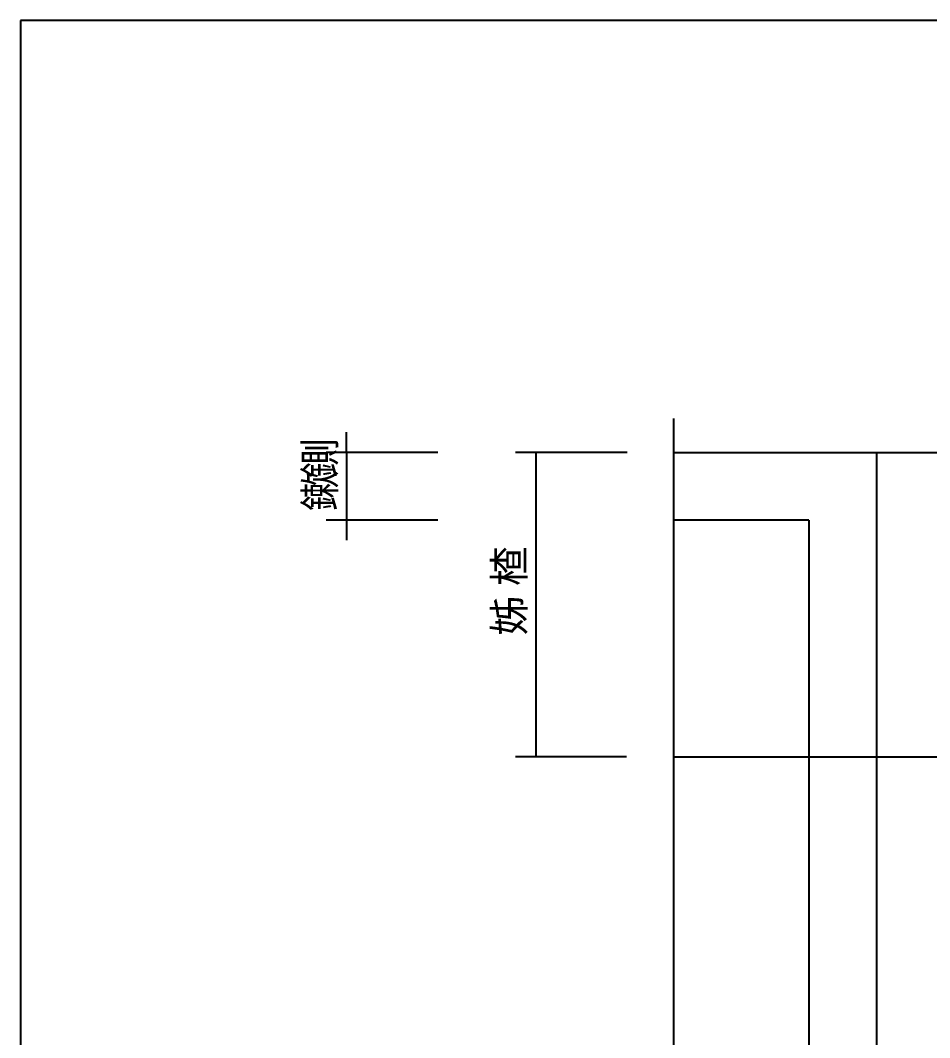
# Model space of a CAD drawing. Header units: metres. Extents: x 0 to 420, y 0 to 297.
# Drawn here: x 0 to 89.6, y 196.8 to 297 of the extents above; entities that cross this region are included whole.
import ezdxf

# ---------------------------------------------------------------- set-up
doc = ezdxf.new("R2010")
doc.units = ezdxf.units.M

msp = doc.modelspace()

# ---------------------------------------------------------------- linework, layer by layer
for p, q in [((420, 297), (0, 297)), ((0, 297), (0, 0)), ((64.36, 257.77), (64.36, 165.96)), ((32.13, 254.43), (32.13, 256.43)), ((41.13, 254.43), (30.13, 254.43)), ((32.13, 254.43), (32.13, 247.77)), ((59.78, 254.43), (48.79, 254.43)), ((50.79, 254.43), (50.79, 224.43)), ((64.36, 254.43), (351.03, 254.43)), ((84.36, 254.43), (84.36, 96.37)), ((41.13, 247.77), (30.13, 247.77)), ((32.13, 247.77), (32.13, 245.77)), ((77.7, 247.77), (64.36, 247.77)), ((77.7, 247.77), (77.7, 224.43)), ((59.73, 224.43), (48.79, 224.43)), ((64.36, 224.43), (351.03, 224.43)), ((77.7, 224.43), (77.7, 96.37))]:
    msp.add_line(p, q)

# ---------------------------------------------------------------- texts
for s, p in [('鍘', (31.02, 251.92)), ('鏉', (31.02, 248.66)), ('楂', (49.67, 241.28)), ('姊', (49.67, 236.39))]:
    msp.add_text(s, height=3, rotation=90).set_placement(p)

doc.saveas('drawing.dxf')
